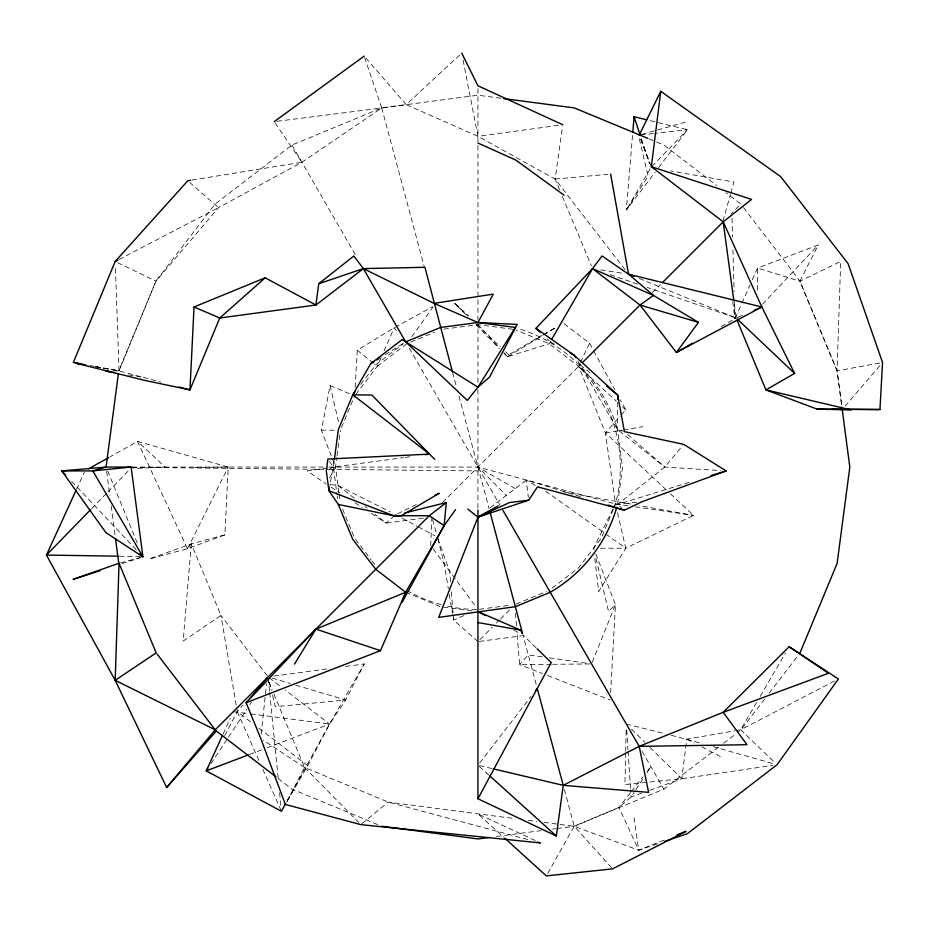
<?xml version="1.0" encoding="UTF-8"?>
<svg xmlns="http://www.w3.org/2000/svg" width="929" height="929" viewBox="0 0 929 929"><rect width="100%" height="100%" fill="white"/><g stroke="black" fill="none" stroke-linecap="round" stroke-linejoin="round"><path stroke-width="0.7" stroke-dasharray="4.64 3.48" d="M617.669 402.292L617.576 429.662L622.5 467.066L617.576 504.482L621.489 507.722M625.658 752.873L624.938 784.575L681.851 778.746L772.8 765.368M625.693 751.433L626.181 729.811M430.684 545.648L431.799 518.428M224.853 534.883L191.328 543.871L149.163 559.003L187.519 548.725L224.853 534.883L228.255 467.066L137.562 441.414L109.994 456.859M610.62 692.779L615.451 604.582L595.698 553.603M355.122 387.312L357.259 350.21L394.175 327.751L432.531 306.721M632.521 135.413L626.309 210.093L655.119 172.202M191.328 543.871L183.164 641.091L220.963 615.439L191.328 543.871L187.519 548.725L137.562 441.414L165.153 467.066L133.637 468.576M261.223 734.189L265.311 695.217M265.462 693.777L266.518 683.674M649.789 790.231L681.851 778.746L686.74 739.17L735.002 730.786M334.15 461.318L329.702 486.541M338.911 492.591L335.543 467.066L336.855 457.149M337.041 455.733L340.397 430.22M559.583 189.771L555.112 179.076L562.591 126.181M329.574 477.994L335.543 467.066L321.364 430.162L330.132 385.558L350.756 394.244M722.948 221.067L730.415 194.591M730.809 193.197L733.956 182.038L670.622 170.936M500.928 98.23L477.947 95.211L381.703 107.88L292.02 145.029L214.994 204.125L155.898 281.139L119.051 370.903L95.408 366.676M625.02 269.607L555.112 179.076L477.947 136.308L406.217 104.652L381.726 107.973L301.96 162.238L218.524 207.643L155.967 281.173L118.749 370.822L114.488 370.961M341.489 427.572L354.623 395.87M613.303 509.208L601.272 538.274L578.639 567.758L549.144 590.391M613.848 507.884L615.497 503.924L605.418 432.914L578.639 366.374L549.144 343.753L516.129 330.074M381.204 357.363L377.255 366.374L356.364 393.606M384.025 350.93L394.175 327.751L398.367 333.081M721.218 326.613L734.909 318.717L741.307 304.422M741.888 303.121L750.017 284.948M752.327 279.745L757.553 268.063L818.31 244.908L799.834 281.232L837.041 370.857L842.046 408.098M76.515 489.316L84.33 472.222M223.099 734.038L230.322 718.256M613.616 507.722L615.497 503.924A142.404 142.404 0 0 0 578.639 366.374L579.847 363.808M580.451 362.519L589.543 343.231L563.288 323.083M612.989 508.987L593.619 548.238L595.175 552.256M187.519 548.725L228.255 467.066L194.533 467.403M345.634 666.441L364.296 663.933L345.669 700.013L329.574 724.051L287.015 801.158M286.701 801.89L304.538 767.435L272.708 691.257M224.725 735.559L237.255 711.591L243.05 705.088M287.131 801.413L307.754 765.682L329.574 724.051L364.296 663.933M547.762 873.399L574.192 826.264L618.923 807.406L631.093 796.931L635.053 790.881M650.195 168.73L626.309 210.093L648.14 176.127L638.978 137.457M756.589 702.533L740.68 729.799L736.418 730.542M760.212 696.332L785.528 652.936M504.47 353.624L507.524 356.701L508.72 354.773L542.199 335.334M670.436 493.798L693.499 515.398L625.763 548.238L598.636 591.599L594.595 556.634M635.842 789.673L642.984 778.769M646.944 772.707L650.915 766.657L646.468 772.313M211.011 763.638L227.663 738.334M228.464 737.138L246.708 709.419M249.878 704.6L251.469 702.196M550.723 341.454L549.144 343.753L507.524 356.701L503.704 352.567M411.814 336.681L432.926 307.22M658.615 167.603L687.425 129.712L649.522 120.491M360.719 384.432L375.734 364.853L403.372 343.649M764.706 698.98L740.889 730.02L737.44 732.667M769.119 693.231L798.232 655.305M479.712 762.93L531.063 696.448M630.477 792.692L618.923 807.406L638.699 850.209L658.986 843.323M631.36 791.566L642.914 776.841M328.971 467.066L477.947 467.066L617.576 504.482L664.804 467.066L682.861 445.444M845.053 406.24L880.68 364.679M666.232 489.862L605.418 432.914L620.212 416.169M621.141 415.124L625.763 409.898L620.293 399.83M762.5 304.236L818.31 244.908M651.903 166.465L687.425 129.712L654.794 133.381M91.75 508.477L106.847 492.951M107.857 491.917L130.002 469.145M479.991 639.535L492.277 627.214M496.376 623.104L499.442 620.026M500.476 618.993L509.684 609.749M442.529 502.484L580.671 364.342M652.181 292.832L660.31 284.704M731.053 213.96L733.027 211.986M735.64 209.373L740.889 204.125L725.955 192.651M459.623 55.066L406.217 104.652L366.049 58.272M394.546 515.56L386.185 523.085L370.601 512.936M361.962 823.744L388.183 802.075L513.865 818.507M406.751 343.753L377.255 366.374L373.922 363.68M490.198 507.768L526.337 480.038L581.589 497.003M556.959 828.529L574.192 826.264L663.875 789.116L719.058 746.777M723.656 743.246L736.291 733.55M385.187 354.657L403.256 343.393M507.524 356.701L542.222 335.787M543.465 335.044L555.856 327.565M543.442 334.614L555.844 327.414M328.669 469.621L333.395 467.066L403.732 457.591M119.017 259.47L218.524 207.643L189.911 182.607M834.521 681.003L740.68 729.799L774.983 762.744M397.566 513.807L418.375 503.541M463.838 615.613L453.584 620.073L452.632 614.359M742.585 315.245L736.151 317.997L647.246 287.421M410.711 342.104L434.482 332.257M516.129 604.071L546.507 591.483M732.714 301.461L734.932 318.705L740.262 316.522M544.022 822.386L574.192 826.264L638.699 850.209L666.314 839.201M249.622 754.406L261.815 749.773M267.238 747.717L329.574 724.051L285.191 689.992M641.776 793.099L631.093 796.931L630.617 789.789M122.047 563.613L141.08 557.481M689.039 482.383L617.576 504.482L636.667 502.299M641.916 134.357L686.833 121.734M120.422 562.869L143.798 556.599M879.705 363.018L837.041 370.857L840.699 261.467L799.834 281.232L757.553 268.063L757.588 292.321M605.418 432.914L622.035 430.162M623.417 429.941L642.81 426.725M192.071 180.063L301.96 162.238L275.03 122.86M558.48 125.345L477.947 136.308L462.828 58.759M335.543 467.066L307.267 470.91L326.253 484.067M405.16 457.393L412.337 456.429M273.869 676.115L329.841 668.566M423.287 518.138L386.185 523.085L374.979 514.341M443.923 329.145L477.947 324.674L514.805 329.528M479.364 609.285L509.127 605.36M479.376 641.405L522.121 635.773M496.62 836.472L541.154 830.607M552.65 829.098L555.519 828.726M277.074 121.293L381.726 107.973L364.644 57.482M640.615 134.972L653.377 133.532M555.112 179.076L607.798 174.315M551.28 664.305L519.601 664.595L516.977 631.755M552.72 664.293L591.599 663.933L615.451 604.582L608.518 611.445L595.28 555.263M132.011 467.066L327.531 467.066M600.61 548.238L625.763 548.238L617.425 512.239M321.364 430.162L336.321 430.197M132.266 467.333L327.531 469.354M328.971 469.366L477.947 470.91M119.458 556.216L142.369 556.587M577.873 361.218L617.576 429.662L664.804 467.066L720.428 470.55M330.167 484.543L337.97 485.495L390.47 512.03M233.33 711.684L249.135 713.716M250.575 713.902L329.574 724.051M528.229 820.353L536.846 821.468M472.187 610.864L440.532 606.695L405.671 592.261M542.35 656.919L528.276 654.91L519.601 664.595L542.257 673.455M549.387 657.918L588.789 663.527M615.497 503.924L628.259 505.806M635.355 506.839L693.499 515.398L639.315 505.585M600.842 269.898L623.011 273.335M128.713 374.968L142.938 377.302M95.919 366.746L118.749 370.822L160.914 382.121M563.729 491.905L630.756 504.041M89.962 365.55L94.119 366.316M95.501 366.572L119.051 370.903L115.393 267.227M491.929 768.527L477.947 765.217L488.689 774.914M626.309 724.051L665.663 733.898M671.284 735.303L700.629 743.107M527.811 839.537L388.183 802.075L304.538 767.435L263.139 740.088M713.135 746.649L774.287 763.952M623.045 431.253L617.576 429.662C603.548 381.691 566.202 342.708 518.045 328.552M272.278 678.135L290.278 683.5M295.817 685.149L345.669 700.013L275.309 706.69L271.721 691.791M610.307 274.729L637.666 284.135M547.587 675.534L610.225 700.013M639.187 278.514L736.151 317.997L734.026 302.204M649.15 138.932L663.875 145.029L716.758 185.603M377.685 824.604L292.02 789.116L277.074 777.643M535.174 840.501L477.947 813.897L503.611 837.145M117.739 262.698L155.967 281.173M686.74 739.17L694.253 743.037M701.767 746.904L721.798 757.228M513.923 630.245L520.345 633.578M401.943 518.034L417.156 526.255M418.422 526.94L434.911 535.836M550.223 341.884L556.494 345.379M515.2 488.573L477.947 467.066L506.293 495.412M535.255 485.495L526.337 480.038L528.334 497.305M331.049 487.179L339.445 492.649M355.029 502.798L362.217 507.478M545.625 491.139L604.547 533.118M605.731 533.966L625.763 548.238M269.259 677.764L280.639 686.496M236.547 707.352L237.255 711.591L252.038 722.936M258.866 728.173L307.754 765.682M337.97 485.495L355.912 499.477M364.888 506.479L367.129 508.221M580.16 364.853L592.307 374.631M357.259 350.21L372.808 362.786M627.609 434.458L664.804 467.066M477.947 641.591L453.584 620.073L453.143 614.429M465.859 314.583L454.676 303.284L468.425 315.918M578.639 366.374L616.333 401.189M622.616 406.995L625.763 409.898M547.169 338.98L549.202 340.92M454.676 303.284L468.193 316.162M476.507 324.082L500.406 346.854M505.597 351.812L508.72 354.773M536.068 647.768L522.922 634.902L536.521 685.672M631.453 729.114L644.831 742.283M649.963 747.346L681.851 778.746M476.02 324.86L499.396 348.491M304.538 767.435L358.861 822.595M71.661 481.385L137.004 550.549M477.947 324.674L499.883 348.433M611.63 867.802L574.192 826.264L563.601 786.747M433.193 548.888L476.24 607.206M743.537 207.573L799.985 281.139L837.145 370.822L841.674 405.23M355.493 539.401L371.159 559.815M372.03 560.953L374.642 564.356M267.25 675.755L220.963 615.439L236.303 705.935M329.447 461.341L333.395 467.066L336.995 494.414M292.02 145.029L355.459 254.918M409.248 348.085L500.139 505.492M642.055 751.317L663.875 789.116M589.543 343.231L592.957 349.525M593.643 350.779L614.824 389.774M237.255 711.591L259.354 761.432M262.837 769.305L281.441 811.272M562.37 196.449L591.413 265.938M268.795 681.909L272.151 689.922M342.592 509.208L354.623 538.274M107.729 471.084L138.537 546.113M651.357 166.709L640.209 137.759L649.452 163.434M437.931 538.553L449.799 572.113L450.577 581.984M641.358 138.688L649.545 163.365M432.6 519.694L436.711 534.512M381.703 107.88L424.158 266.309M452.597 372.448L456.464 386.894M458.903 395.986L489.084 508.616M437.803 538.565L444.039 562.951L448.335 588.661M269.433 682.316L271.396 690.444M330.132 385.558L339.12 424.634M449.288 594.374L452.388 612.931M634.054 817.729L638.699 850.209M339.097 494.007L340.026 501.091M337.181 495.854L337.564 498.722M106.649 471.375L109.866 495.796M111.19 505.852L115.161 536.021M268.26 678.321L269.538 691.188M269.677 692.616L278.317 779.826M279.594 792.681L281.011 806.987M515.49 613.186L516.512 626.041M451.355 591.866L453.027 613.024M626.692 729.764L628.004 749.773M628.097 751.201L630.524 788.361M732.006 218.327L732.551 236.965M732.923 249.866L734.131 291.462M734.421 301.495L734.932 318.705M477.947 88.661L477.947 319.541M477.947 320.993L477.947 383.898M477.947 389.704L477.947 508.569M476.531 609.459A142.404 142.404 0 0 1 445.235 605.662M441.089 604.616A142.404 142.404 0 0 1 407.982 591.099"/><path stroke-width="1.39" d="M617.68 399.412L617.692 395.08L574.064 355.157L535.963 328.332L592.528 268.609L602.038 255.963L628.561 274.194L653.447 295.41L698.457 322.351L676.405 352.486L639.988 305.026L592.528 268.609L551.652 339.399M216.19 731.181L166.651 787.49L115.184 680.342L119.051 563.241L73.112 579.382L100.297 570.615M452.388 371.681L424.925 267.297L363.367 268.609L315.906 305.026L265.171 277.806L194.033 306.988L189.957 389.901L144.158 380.275L75.946 363.193L81.647 364.203M737.254 320.656L765.937 389.901L817.148 409.143L879.949 409.526L882.55 362.496L848.096 263.639L780.662 176.615L660.763 91.297L639.187 135.123M632.765 132.533L634.077 116.74L646.712 119.818M455.57 509.661L444.12 525.663L405.671 592.261L402.129 602.224L444.12 525.663L446.303 502.543L404.742 512.959M821.433 409.166L817.148 409.143L851.254 409.968L765.937 389.901L794.609 373.412L761.861 306.988L723.192 221.822L651.357 166.709L660.763 91.297M118.378 373.702L106.08 467.066L92.819 470.91L61.767 470.91L105.941 532.665L142.938 556.831L131.117 467.066L106.08 467.066L61.767 470.91L65.727 475.091M334.347 459.878L338.319 429.662L352.765 394.79L370.717 363.68L402.129 339.584L477.947 387.172L489.525 377.128L517.198 324.43L477.947 322.514L440.532 327.449L405.671 341.884L363.367 268.609L353.856 255.963L318.763 283.74L315.906 305.026L219.743 317.997L194.033 306.988M477.947 509.998L477.947 798.743L556.343 836.007L563.229 785.353L537.252 688.424L551.245 662.598L537.078 648.756M329.447 487.934L328.912 490.721L338.319 504.482L352.765 539.343L375.734 569.28L405.671 592.261L380.472 650.672L246.139 702.719L260.77 738.52L285.377 804.444L360.87 824.638L540.388 842.917L537.589 842.162M190.654 180.284L187.797 180.749L115.184 261.467L73.345 362.496L81.659 364.017M799.985 653.006L837.145 563.311L849.814 467.066L842.231 409.526M75.911 490.628L46.45 555.054L115.184 680.342L215.214 729.799L166.651 787.49M222.495 735.362L206.25 770.873L281.441 811.272L285.621 803.69M477.947 798.743L537.252 688.424L535.487 690.711M434.087 303.377L477.947 322.514L493.311 294.098L434.087 303.377L363.367 268.609L318.763 283.74M294.481 664.107L315.906 629.107L405.671 592.261M207.841 768.457L206.25 770.873L248.264 754.917M616.798 507.257A144.552 144.552 0 0 1 550.223 592.261L515.363 606.695L438.697 617.379L477.947 517.163L528.671 500.185L537.496 486.854L624.416 510.149L642.125 501.672L726.141 470.91L683.756 444.364L624.416 431.66L617.692 395.08L606.66 386.197M434.726 459.321L429.558 454.107L352.765 394.79L355.412 391.341M267.122 677.891L246.139 702.719L315.906 629.107L380.472 650.672M90.74 509.51L46.45 555.054L118.029 556.192M582.193 362.833L639.988 305.026L653.447 295.41L592.528 268.609M662.342 282.671L723.192 221.822L751.573 199.41L651.357 166.709M664.398 841.477L687.39 833.661L777.062 764.741L838.376 678.994L789.151 646.747L723.192 712.311L639.187 746.359L563.229 785.353L493.322 768.852M265.171 277.806L219.743 317.997L189.957 389.901L178.891 386.94M446.303 502.543L429.291 515.734L214.994 730.02L275.925 776.76M274.206 121.664L364.18 56.112M115.184 680.342L156.165 652.855L119.051 563.241M370.717 363.68L374.341 361.427M376.744 359.918L379.16 358.42M692.593 343.149L676.405 352.486L761.861 306.988L628.561 274.194L610.643 174.06M88.685 468.797L108.739 457.567M498.153 505.899L477.947 517.163L467.728 509.022M115.184 261.467L117.739 260.143M488.828 511.496L477.947 517.163L509.591 502.543L528.671 500.185M435.295 495.203L439.196 493.276L400.91 515.943L393.664 515.734L338.319 504.482M754.151 310.286L761.861 306.988M676.835 835.008L686.043 831.327L612.594 868.87L546.368 875.884L504.679 838.109M711.022 475.578L726.141 470.91M352.765 394.79L371.902 395.08L429.558 454.107L327.867 459.054L326.311 470.91L328.912 490.721L393.664 515.734L396.439 515.038M425.261 454.687L429.558 454.107M489.444 837.424L477.947 838.933L381.703 826.264M131.117 467.066L92.819 470.91L142.938 556.831L139.965 553.696M108.786 371.135L105.941 371.228L114.476 372.634M502.995 510.451L639.187 746.359L746.986 744.721L723.192 712.311L828.447 673.27L789.151 646.747M393.664 515.734L429.291 515.734L444.12 525.663M831.42 409.224L879.949 409.526M563.229 785.353L648.616 792.356L639.187 746.359M503.808 98.613L574.192 107.88L647.815 138.375M477.947 322.514L515.363 327.449L477.947 387.172L467.322 400.422L405.671 341.884M75.946 363.193L85.677 364.934M477.947 622.546L520.612 630.117L522.342 633.706M639.988 305.026L698.457 322.351M607.845 505.062L624.416 510.149M628.561 274.194L633.868 276.354M520.612 630.117L477.947 611.619L485.658 615.613M477.947 143.066L515.746 160.032L564.066 195.171M562.8 124.753L477.947 85.77L461.725 53.116M570.301 353.066L574.064 355.157L575.585 357.584M489.757 775.889L556.343 836.007M737.196 318.984L794.609 373.412M535.963 328.332L540.039 332.199M157.047 653.993L215.214 729.799M634.077 116.74L639.988 134.566M490.175 512.715L522.562 633.566M723.192 221.822L733.829 300.775M115.544 538.89L118.749 563.311"/></g></svg>
